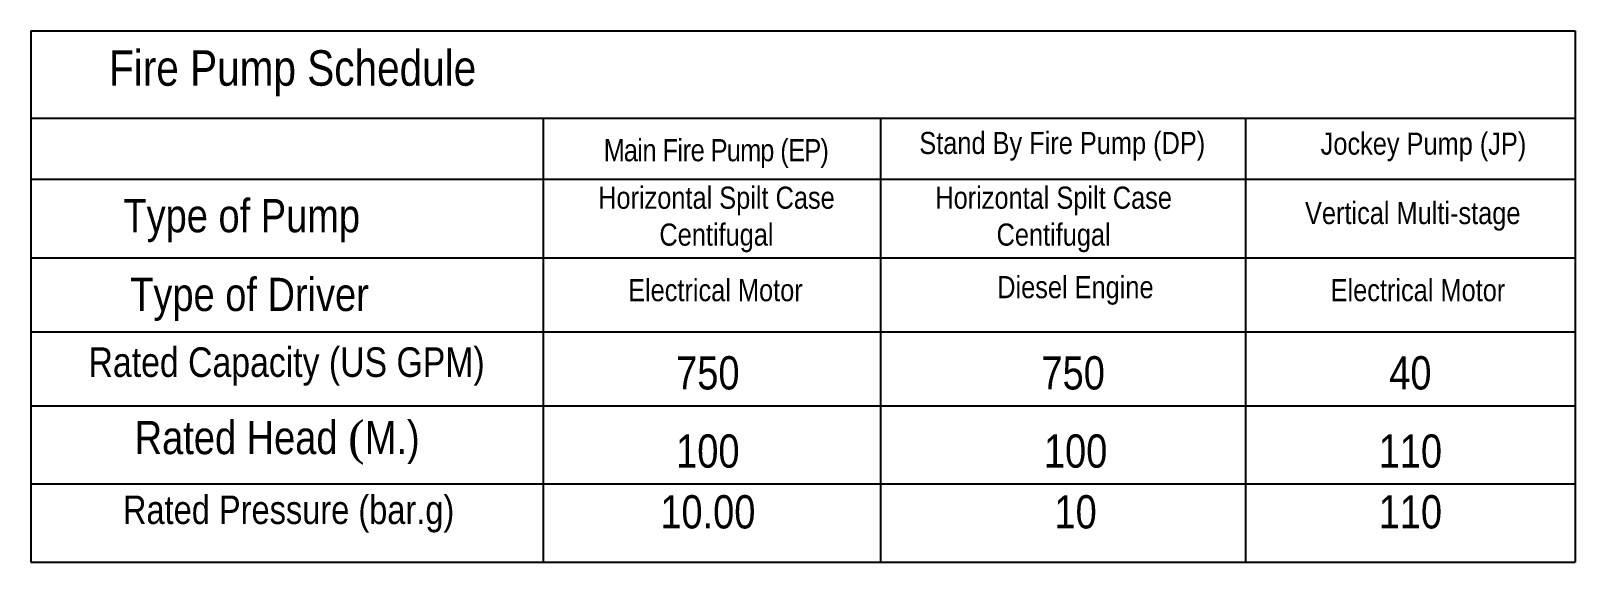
# Model space of a CAD drawing. Header units: inches. Extents: x -98933 to 1585249, y -3352739 to 192771.
# Drawn here: x 57555.6 to 57970.8, y 50120.5 to 50263.2 of the extents above; entities that cross this region are included whole.
import ezdxf

# ---------------------------------------------------------------- set-up
doc = ezdxf.new("R2010")
doc.units = ezdxf.units.IN
doc.header["$MEASUREMENT"] = 0
doc.layers.add('Pile', color=5, linetype='Continuous')
doc.layers.add('Text', color=7, linetype='Continuous', lineweight=0)
doc.styles.add('ARIAL', font='times.ttf')

msp = doc.modelspace()

# ---------------------------------------------------------------- linework, layer by layer
at = {"layer": 'Pile', "lineweight": -2}
for p, q in [((57555.56, 50263.18), (57970.8, 50263.18)), ((57555.56, 50263.18), (57555.56, 50120.49)), ((57970.8, 50263.18), (57970.8, 50120.49)), ((57555.56, 50239.73), (57970.8, 50239.73)), ((57693.3, 50239.73), (57693.3, 50120.49)), ((57783.98, 50239.73), (57783.98, 50120.49)), ((57882.21, 50239.73), (57882.21, 50120.49)), ((57555.56, 50223.36), (57970.8, 50223.36)), ((57555.56, 50202.26), (57970.8, 50202.26)), ((57555.56, 50182.38), (57970.8, 50182.38)), ((57555.56, 50162.51), (57970.8, 50162.51)), ((57555.56, 50141.5), (57970.8, 50141.5)), ((57555.56, 50120.49), (57970.8, 50120.49))]:
    msp.add_line(p, q, dxfattribs=at)

# ---------------------------------------------------------------- texts
at = {"layer": 'Text', "color": 5, "lineweight": -2, "width": 226.8302, "attachment_point": 2, "style": 'ARIAL'}
for s, insert, char_height in [('{\\fTechnicLite|b0|i0|c2|p2;\\H1.333x;\\C7;Fire Pump Schedule}', (57625.95, 50257.98), 7.1379), ('{\\fTechnicLite|b0|i0|c2|p2;\\C0;Stand By Fire Pump (DP)}', (57832.9, 50236.06), 5.9482), ('{\\fTechnicLite|b0|i0|c2|p2;\\C0;Jockey Pump (JP)}', (57930.03, 50235.89), 5.9482), ('{\\fTechnicLite|b0|i0|c2|p2;\\T0.95;\\C0;Main Fire Pump (EP)}', (57739.81, 50234.12), 5.9482), ('{\\fTechnicLite|b0|i0|c2|p2;\\C0;Horizontal Spilt Case\\PCentifugal}', (57739.91, 50221.36), 5.9482), ('{\\fTechnicLite|b0|i0|c2|p2;\\C0;Horizontal Spilt Case\\PCentifugal}', (57830.58, 50221.36), 5.9482), ('{\\fTechnicLite|b0|i0|c2|p2;\\C0;Vertical Multi-stage}', (57927.14, 50217.24), 5.9482), ('{\\fTechnicLite|b0|i0|c2|p2;\\C0;Electrical Motor}', (57739.63, 50196.52), 5.9482), ('{\\fTechnicLite|b0|i0|c2|p2;\\C0;Diesel Engine}', (57836.43, 50197.33), 5.9482), ('{\\fTechnicLite|b0|i0|c2|p2;\\C0;Electrical Motor}', (57928.54, 50196.52), 5.9482)]:
    msp.add_mtext(s, dxfattribs=dict(at, insert=insert, char_height=char_height))
at = {"layer": 'Text', "color": 0, "lineweight": -2, "width": 424.0703, "attachment_point": 2, "style": 'ARIAL'}
for s, insert, char_height in [('{\\fTechnicLite|b0|i0|c2|p2;Type of Pump}', (57612.26, 50218.02), 8.9224), ('{\\fTechnicLite|b0|i0|c2|p2;Type of Driver}', (57614.35, 50196.86), 8.9224), ('{\\fTechnicLite|b0|i0|c2|p2;Rated Capacity (US GPM)}', (57624.33, 50178.17), 7.931), ('{\\fTechnicLite|b0|i0|c2|p2;750}', (57737.6, 50175.79), 8.9224), ('{\\fTechnicLite|b0|i0|c2|p2;750}', (57835.83, 50175.79), 8.9224), ('{\\fTechnicLite|b0|i0|c2|p2;40}', (57926.5, 50175.79), 8.9224), ('{\\fTechnicLite|b0|i0|c2|p2;Rated Head }({\\fTechnicLite|b0|i0|c2|p2;M.)}', (57621.79, 50158.41), 8.9224), ('{\\fTechnicLite|b0|i0|c2|p2;100}', (57737.6, 50154.78), 8.9224), ('{\\fTechnicLite|b0|i0|c2|p2;100}', (57836.49, 50154.78), 8.9224), ('{\\fTechnicLite|b0|i0|c2|p2;110}', (57926.5, 50154.78), 8.9224), ('{\\fTechnicLite|b0|i0|c2|p2;Rated Pressure (bar.g)}', (57624.87, 50138.37), 7.6477), ('{\\fTechnicLite|b0|i0|c2|p2;10.00}', (57737.6, 50138.46), 8.9224), ('{\\fTechnicLite|b0|i0|c2|p2;10}', (57836.49, 50138.46), 8.9224), ('{\\fTechnicLite|b0|i0|c2|p2;110}', (57926.5, 50138.46), 8.9224)]:
    msp.add_mtext(s, dxfattribs=dict(at, insert=insert, char_height=char_height))

doc.saveas('drawing.dxf')
